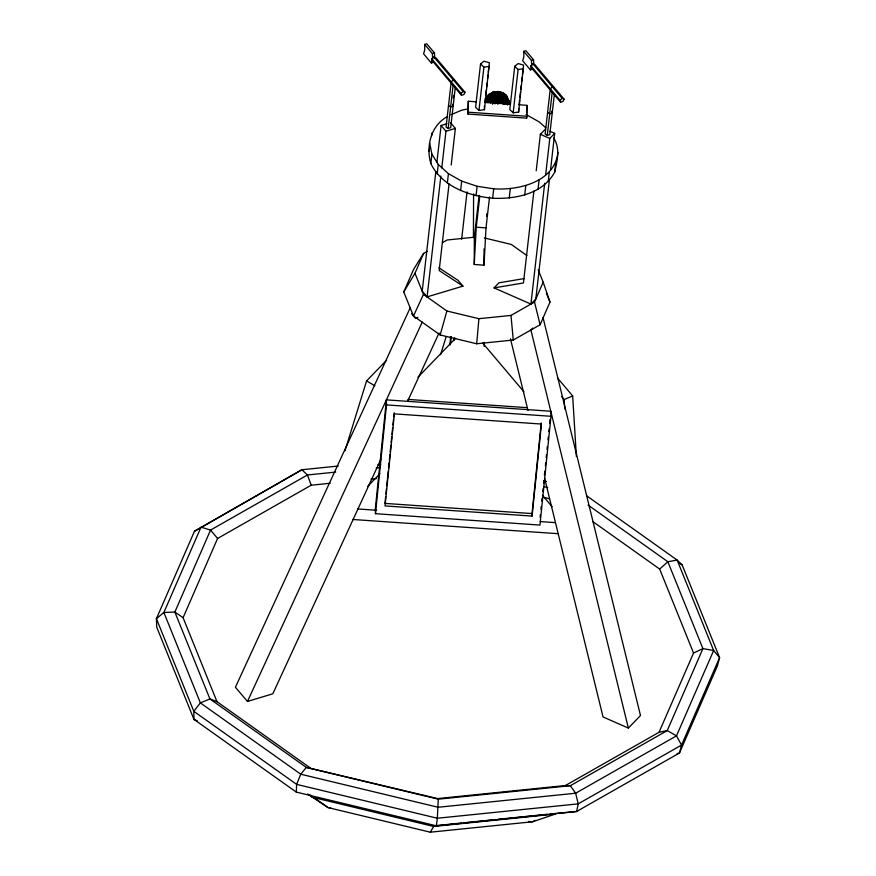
<?xml version="1.0" encoding="UTF-8"?>
<svg xmlns="http://www.w3.org/2000/svg" width="876" height="876" viewBox="0 0 876 876"><rect width="100%" height="100%" fill="white"/><g stroke="black" fill="none" stroke-linecap="round" stroke-linejoin="round"><path stroke-width="1.31" d="M518.734 104.759L526.914 105.328L526.662 118.14L468.047 114.077L468.299 101.266L476.478 101.835M468.047 114.077L468.299 101.266M473.423 237.703L473.587 193.957M489.542 196.958L486.016 227.869L484.001 265.165L474.234 264.486L474.332 237.276L479.117 195.315M484.439 109.686L489.388 62.722L483.924 61.21L480.541 63.948L475.602 107.244L478.975 110.442L484.439 109.686L484.45 106.018M484.001 265.165L484.067 248.839M518.636 112.051L523.574 65.087L518.121 63.576L514.738 66.313L509.799 109.609L513.161 112.807L518.636 112.051L518.647 108.383M526.662 118.14L526.914 105.328M485.611 102.372L485.928 99.667L488.896 96.612L493.308 94.871L498.269 94.783L497.864 104.353M586.81 495.904L677.148 560.082L682.196 565.009L719.59 657.657L717.367 665.957L679.48 752.988L576.627 811.494L436.379 825.816L296.307 792.101L296.625 784.37L300.753 774.209L306.337 767.42L437.715 798.573L565.403 785.542L570.364 785.695L667.238 730.584L702.924 648.612L667.862 561.746L588.07 505.058M450.023 344.64L450.571 336.493M474.234 264.486L476.248 227.191L479.774 196.279M427.16 251.357L423.623 253.372L413.647 269.26L403.759 291.96L413.472 316.006L440.168 334.971L476.697 343.764L478.92 318.7L510.993 315.426L534.513 302.045L543.186 282.149L538.171 269.742M386.404 399.872L375.355 508.649L375.465 513.686L539.955 525.074L550.993 416.286L550.894 411.249L386.404 399.872L386.513 404.909L375.465 513.686M385.659 496.637L384.98 503.404L532.039 513.577L532.093 516.095L385.035 505.923L394.375 413.877L541.434 424.05L532.093 516.095M385.944 493.933L386.491 488.512M386.765 485.808L388.276 470.916M388.55 468.211L389.097 462.791M389.371 460.086L389.93 454.677M390.203 451.961L390.882 445.194M391.156 442.49L391.714 437.08M391.988 434.365L392.667 427.597M392.952 424.893L393.499 419.484M393.773 416.768L394.189 412.716M532.039 513.577L541.237 422.889M540.12 517.311L540.393 514.595M540.952 509.153L541.226 506.438M541.784 500.995L542.058 498.28M542.748 491.48L543.021 488.753M543.569 483.322L543.854 480.595M544.401 475.164L544.817 471.08M545.365 465.638L545.649 462.922M546.197 457.48L546.471 454.764M547.029 449.322L547.303 446.607M547.993 439.807L548.266 437.091M548.814 431.649L549.099 428.933M549.646 423.491L550.062 419.407M447.614 116.475C430.926 125.257 425.78 146.467 430.828 163.56C442.051 186.489 468.726 195.961 492.64 198.239C515.416 199.279 542.978 194.012 554.683 172.134C557.202 161.096 560.465 148.219 553.709 138.058M431.671 135.616L431.977 132.933M430.828 163.56L431.901 154.154L429.755 143.39M435.832 171.652L422.221 291.139L427.083 296.887L462.966 286.134L458.104 280.386L438.843 267.76M436.916 162.148L441.099 125.487L446.979 123.724M437.201 173.897L438.274 164.48L431.901 154.154M427.083 296.887L440.858 176.043M441.789 167.896L445.961 131.236L441.099 125.487M448.194 128.454L453.122 85.158L450.998 83.778L446.059 127.075L448.194 128.454L450.68 127.71L455.323 86.976M453.275 97.948L453.56 95.385M447.351 183.084L448.424 173.678L438.274 164.48M449.049 183.916L439.172 270.542L462.966 286.134M451.206 164.962L455.367 128.422L450.505 122.673M460.612 190.519L461.685 181.113L448.424 173.678M461.652 239.192L467.05 191.888M478.975 110.442L483.902 67.145L480.541 63.948M484.91 101.955L485.381 97.893M485.687 95.188L486.3 89.779M486.607 87.074L487.067 83.012M487.538 78.96L487.998 74.898M488.304 72.193L488.917 66.784M476.051 195.687L477.124 186.281L461.685 181.113M487.144 98.758L487.45 96.053C489.717 92.396 494.918 92.856 498.192 94.772M486.574 216.295L486.881 213.591M492.64 198.239L493.714 188.822C518.789 190.497 554.76 181.989 557.979 152.26M508.77 104.091L509.076 101.386C507.543 96.875 502.375 94.882 497.995 94.926C500.426 90.14 506.109 93.677 507.5 97.532L505.364 96.01M513.161 112.807L518.099 69.511L514.738 66.313M519.107 104.321L519.567 100.269M519.873 97.554L520.497 92.144M520.804 89.44L521.264 85.377M521.724 81.326L522.195 77.263M522.501 74.559L523.114 69.149M509.241 197.987L510.314 188.57M524.724 194.965L525.797 185.548M533.911 191.056L523.443 282.959L494.042 287.897L498.948 282.828L524.33 278.557M536.221 170.787L540.372 134.302L545.277 129.221M538.017 189.358L539.09 179.952M547.27 135.364L552.208 92.068L550.073 90.699L545.146 133.984L547.27 135.364L549.767 134.619L554.409 93.885M494.042 287.897L530.922 304.082L544.686 183.237M545.617 175.09L549.789 138.43L554.694 133.36L549.986 131.291M548.245 181.573L549.318 172.167M549.438 179.525L535.816 299.012L530.922 304.082M550.522 170.021L554.694 133.36M554.683 172.134L555.756 162.717M450.187 344.826L451.501 336.723M453.899 340.578L454.337 337.884M428.966 151.493L429.798 147.573M440.168 334.971L446.88 310.991L423.469 294.369L414.961 273.268L423.623 253.372M344.991 450.779L366.573 380.929L386.513 360.31M440.617 354.638L446.212 336.526M434.759 58.561L434.485 52.91L426.776 43.8L424.663 44.435L424.74 49.855L423.59 53.841L431.299 62.952L432.196 60.455M533.791 64.342L533.572 59.82L525.863 50.709L523.749 51.345L523.815 56.776L522.676 60.762L530.385 69.872L531.272 67.364M492.498 104.288L495.181 98.769L498.345 94.871M487.954 95.342L486.498 98.813L488.009 102.514L492.947 97.181L498.291 94.838M489.279 94.214L487.987 97.28L489.334 100.554L492.947 103.138L495.4 103.74M490.078 93.809L488.896 96.612L490.133 99.623C494.217 103.488 501.116 104.375 505.66 100.795L506.832 97.981L505.605 94.98L502.211 94.05L497.995 94.926L497.853 91.454L502.287 92.604L503.24 94.488M490.954 93.513L489.903 96.042L491.009 98.736C494.666 102.207 500.853 103.018 504.926 99.809L505.978 97.291L504.872 94.586M508.211 99.59L506.832 102.875L503.963 104.518M501.882 92.451L506.777 96.075L509.076 101.386L507.554 105L507.248 103.937L508.715 100.466M464.97 92.188L463.962 94.52L461.466 95.265L432.284 60.783L431.748 58.9L433.916 57.006L435.777 57.696L464.97 92.188L463.097 91.487L433.916 57.006M564.045 99.097L563.038 101.441L560.552 102.185L531.36 67.693L530.834 65.82L532.991 63.915L534.864 64.616L564.045 99.097L562.184 98.408L532.991 63.915M338.289 466.032L301.881 469.755L194.472 531.261L156.41 618.686L156.727 627.161L193.946 719.382L296.307 792.101M310.181 767.88L216.985 701.676L183.095 617.7L217.587 538.466L311.232 485.195L330.252 483.245M476.697 343.764L513.27 340.03L540.098 324.777L549.975 302.078L543.186 282.149M565.403 785.542L659.048 732.27L693.551 653.025L702.924 648.612L713.644 650.518L719.59 657.657L681.528 745.082L679.48 752.988L677.192 753.579M410.187 307.848L235.403 687.255L247.47 701.446L272.819 693.803L380.775 459.473M413.472 316.006L423.469 294.369M247.47 701.446L422.254 322.05M407.625 401.197L439.04 333M430.313 832.2L433.708 826.462L555.515 814.023L532.652 821.754L430.313 832.2L328.095 807.595L307.607 794.017M403.759 291.96L414.961 273.268M491.994 93.02L494.436 91.892L497.995 94.674M417.918 377.227L455.63 338.235M367.504 486.563L379.866 473.785M532.761 328.084L530.9 330.011L628.366 728.076L640.487 715.539L543.021 317.473M693.551 653.025L659.661 569.061L667.862 561.746L677.148 560.082L713.644 650.518L676.491 735.851L575.642 793.229L438.11 807.267L300.753 774.209L200.374 702.902L163.878 612.466L201.031 527.133L210.547 530.09L217.587 538.466M461.466 95.265L460.94 93.393L463.097 91.487M560.552 102.185L560.016 100.313L562.184 98.408M488.961 94.761L493.867 91.849M490.604 94.236L487.45 96.053L485.928 99.667L487.111 102.558M494.436 91.892L491.907 93.349L490.976 95.55L491.951 97.926C495.148 100.959 500.546 101.682 504.105 98.868L505.036 96.667L504.061 94.29L501.433 92.418M442.446 242.663L447.154 239.991L475.219 237.122M194.472 531.261L301.881 469.755L307.421 474.978L311.232 485.195M535.006 820.418L532.652 821.754L528.644 821.469M564.735 408.993L564.155 399.565L572.663 395.919L557.727 378.268M451.063 114.679L461.948 110.102L468.397 108.843M417.929 317.386L415.465 318.24L411.654 313.728M424.663 44.435L432.372 53.545L434.485 52.91M431.299 62.952L433.412 62.316M523.749 51.345L531.458 60.455L533.572 59.82M530.385 69.872L532.499 69.237M445.961 131.236L455.367 128.422M659.048 732.27L667.238 730.584L676.491 735.851L681.528 745.082L578.215 803.861L437.332 818.239L296.625 784.37L193.804 711.323L156.41 618.686L163.878 612.466L174.861 612.061L183.095 617.7M483.902 67.145L489.366 66.39M518.099 69.511L523.563 68.755M335.727 472.098L307.421 474.978L210.547 530.09L174.861 612.061L209.922 698.938L306.337 767.42L438.263 799.175L570.364 785.695L575.642 793.229L578.215 803.861L576.627 811.494L550.019 814.012M376.165 467.97L380.206 467.554M371.008 479.084L376.439 478.537M437.157 825.531L461.63 823.035M464.346 822.75L495.63 819.564M498.345 819.279L547.303 814.286M497.907 91.553L493.33 91.936L488.567 94.728L487.187 98.013L488.622 101.517L490.56 102.908M492.838 92.166L497.71 91.684L502.627 92.889M493.703 92.396L497.634 92.013M330.745 807.782L328.095 807.595L312.491 796.514M484.658 102.393L510.555 104.189M468.255 112.205L526.881 116.256M476.248 227.191L486.016 227.869M408.019 399.423L527.177 407.668M386.513 404.909L550.993 416.286M377.906 464.718L380.633 464.904M357.507 508.945L376.603 510.259M540.317 521.592L555.318 522.633M352.612 519.468L558.067 533.692M477.124 186.281L493.714 188.822M484.351 237.944L511.255 244.426L526.87 255.507M446.88 310.991L478.92 318.7M543.755 480.825L546.394 481.461M543.744 486.585L547.708 487.538M543.876 497.415L549.186 498.696M433.708 826.462L312.053 797.182L310.75 795.047M435.788 825.674L436.379 825.816L437.332 818.239L438.263 799.175L437.715 798.573M554.322 87.6L552.449 86.91L550.292 88.815L550.818 90.688M498.105 94.969L504.105 98.868L507.248 103.937M455.235 80.691L453.374 79.99L451.206 81.895L451.742 83.767M216.985 701.676L209.922 698.938L200.374 702.902L193.804 711.323L193.946 719.382L197.341 720.937M540.372 134.302L549.789 138.43M628.366 728.076L603.049 716.962L544.576 478.121M526.06 114.537L539.309 121.972L545.77 127.819M366.573 380.929L374.797 385.736M547.599 112.478L549.723 113.858L552.219 113.113L551.628 111.274M448.512 105.569L450.647 106.949L453.133 106.204L452.542 104.364M678.878 562.655L682.196 565.009M593.085 521.768L659.661 569.061M504.127 94.575L507.193 96.765M505.605 94.98L507.587 98.758L506.295 101.824L502.736 103.861L501.083 99.218L498.302 95.046M530.834 65.82L560.016 100.313M431.748 58.9L460.94 93.393M561.516 396.456L564.155 399.565M482.785 343.162L523.99 391.846M542.419 495.247L552.121 506.711M546.405 293.219L549.975 302.078M534.513 302.045L540.098 324.777M510.456 338.804L527.998 410.45M510.993 315.426L513.27 340.03M572.663 395.919L576.386 456.505M484.023 342.341L484.275 346.381M531.458 60.455L531.721 66.116M432.372 53.545L432.645 59.196M492.903 93.294L492.126 95.156L492.947 97.181C495.641 99.733 500.196 100.368 503.207 97.992L503.996 96.13L503.163 94.115C500.47 91.553 495.915 90.918 492.903 93.294M493.944 93.36L493.308 94.871L493.987 96.513L495.805 97.816L500.546 98.178L502.255 97.203L502.879 95.692L500.393 92.746L497.984 92.155L493.944 93.36M495.017 93.557L495.06 95.944L496.44 96.929L499.977 97.214L501.718 95.353L499.813 93.108L498.006 92.659L495.017 93.557M496.101 93.863L496.134 95.462L497.086 96.141L499.386 96.327L500.503 95.123L499.21 93.59L496.101 93.863M497.185 94.279L497.721 95.451L499.112 95.353L498.586 94.181L497.185 94.279"/></g></svg>
